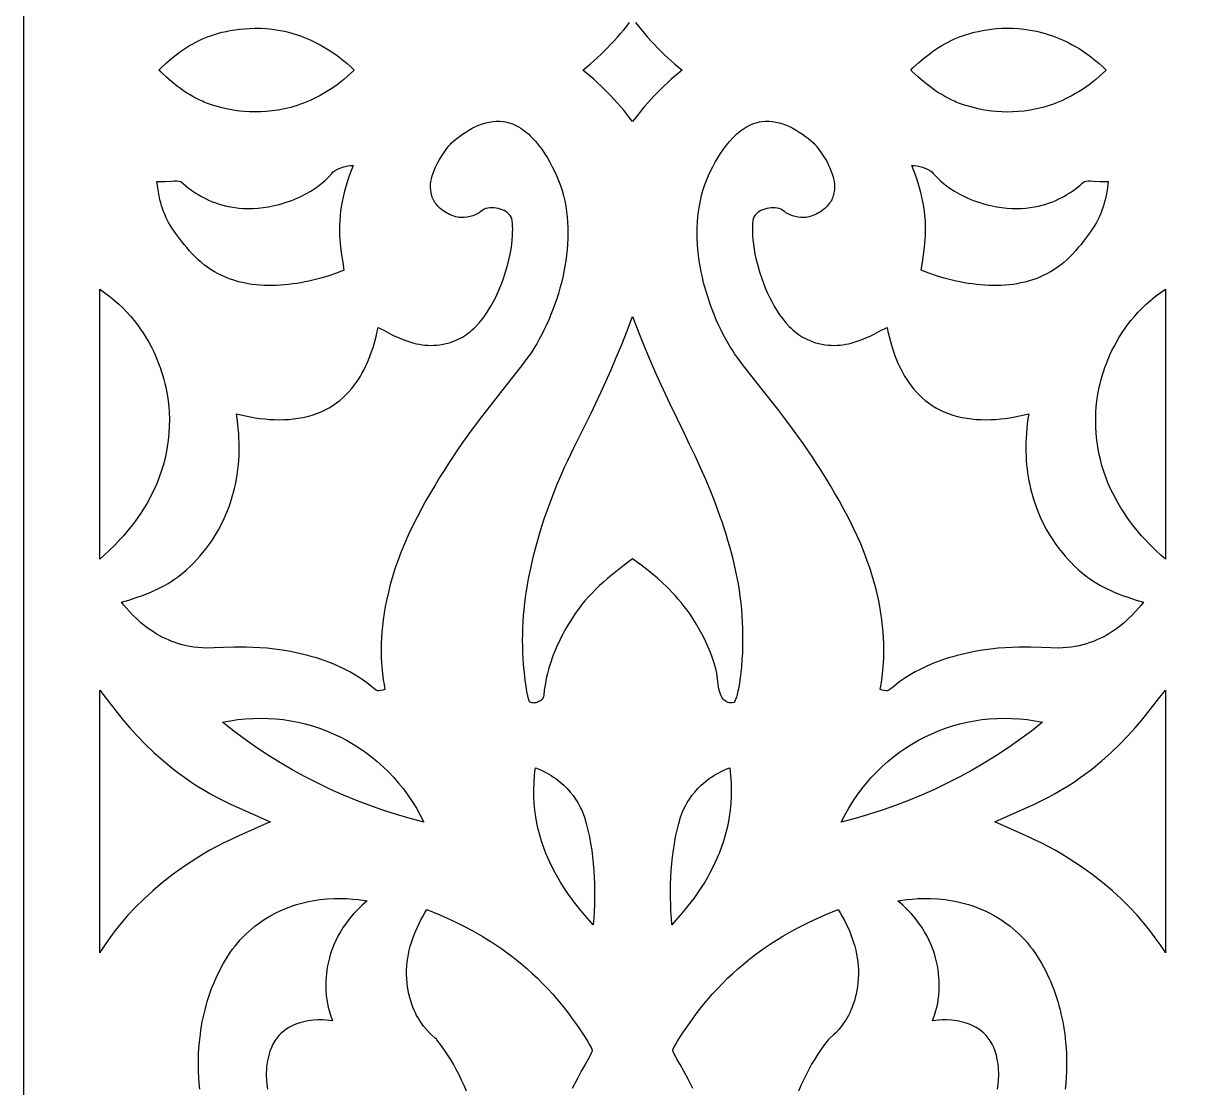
# Model space of a CAD drawing. Extents: x -375 to 375, y -1025 to 1025.
# Drawn here: x -270 to -192.5, y -399.7 to -329.8 of the extents above; entities that cross this region are included whole.
import ezdxf

# ---------------------------------------------------------------- set-up
doc = ezdxf.new("R2010")
doc.units = 0
doc.layers.add('LAYER_1', color=18, linetype='CONTINUOUS')
doc.layers.add('LAYER_2', color=174, linetype='CONTINUOUS')

msp = doc.modelspace()

# ---------------------------------------------------------------- linework, layer by layer
at = {"layer": 'LAYER_1'}
for points in [[(-255.16, -335.625), (-255.499, -335.604), (-255.824, -335.571), (-256.133, -335.53), (-256.425, -335.481), (-256.699, -335.426), (-256.955, -335.367), (-257.191, -335.306), (-257.6, -335.183), (-257.919, -335.071), (-258.14, -334.983), (-258.255, -334.933), (-258.47, -334.834), (-258.681, -334.728), (-258.889, -334.615), (-259.094, -334.495), (-259.296, -334.37), (-259.494, -334.239), (-259.69, -334.102), (-259.882, -333.96), (-260.258, -333.664), (-260.621, -333.351), (-260.973, -333.027), (-261.117, -332.884), (-260.973, -332.74), (-260.621, -332.416), (-260.258, -332.104), (-259.882, -331.807), (-259.69, -331.665), (-259.494, -331.529), (-259.296, -331.397), (-259.094, -331.272), (-258.889, -331.152), (-258.681, -331.039), (-258.47, -330.933), (-258.255, -330.834), (-258.14, -330.784), (-257.919, -330.696), (-257.6, -330.584), (-257.191, -330.461), (-256.955, -330.4), (-256.699, -330.341), (-256.425, -330.287), (-256.133, -330.238), (-255.824, -330.196), (-255.499, -330.164), (-255.16, -330.142), (-254.807, -330.133), (-254.441, -330.138), (-254.064, -330.159), (-253.675, -330.198), (-253.277, -330.256), (-252.869, -330.335), (-252.454, -330.437), (-252.244, -330.497), (-252.032, -330.563), (-251.819, -330.636), (-251.604, -330.715), (-251.388, -330.802), (-251.171, -330.895), (-250.953, -330.996), (-250.734, -331.105), (-250.514, -331.221), (-250.293, -331.345), (-250.073, -331.478), (-249.851, -331.619), (-249.63, -331.768), (-249.408, -331.927), (-249.186, -332.094), (-248.964, -332.271), (-248.743, -332.457), (-248.522, -332.653), (-248.301, -332.859), (-248.277, -332.884), (-248.301, -332.908), (-248.522, -333.114), (-248.743, -333.31), (-248.964, -333.496), (-249.186, -333.673), (-249.408, -333.841), (-249.63, -333.999), (-249.851, -334.149), (-250.073, -334.289), (-250.293, -334.422), (-250.514, -334.546), (-250.734, -334.663), (-250.953, -334.771), (-251.171, -334.872), (-251.388, -334.966), (-251.604, -335.052), (-251.819, -335.131), (-252.032, -335.204), (-252.244, -335.27), (-252.454, -335.33), (-252.869, -335.432), (-253.277, -335.511), (-253.675, -335.569), (-254.064, -335.608), (-254.441, -335.629), (-254.807, -335.634)], [(-205.751, -335.628), (-206.09, -335.606), (-206.415, -335.573), (-206.723, -335.532), (-207.015, -335.482), (-207.29, -335.427), (-207.546, -335.368), (-207.782, -335.306), (-208.192, -335.183), (-208.511, -335.071), (-208.732, -334.983), (-208.847, -334.933), (-209.063, -334.834), (-209.274, -334.727), (-209.483, -334.614), (-209.689, -334.495), (-209.891, -334.369), (-210.091, -334.238), (-210.287, -334.101), (-210.481, -333.96), (-210.858, -333.663), (-211.223, -333.351), (-211.577, -333.027), (-211.722, -332.884), (-211.577, -332.741), (-211.223, -332.416), (-210.858, -332.104), (-210.481, -331.807), (-210.287, -331.666), (-210.091, -331.529), (-209.891, -331.398), (-209.689, -331.272), (-209.483, -331.153), (-209.274, -331.04), (-209.063, -330.933), (-208.847, -330.834), (-208.732, -330.784), (-208.511, -330.697), (-208.192, -330.584), (-207.782, -330.461), (-207.546, -330.399), (-207.29, -330.34), (-207.015, -330.285), (-206.723, -330.236), (-206.415, -330.194), (-206.09, -330.161), (-205.751, -330.139), (-205.398, -330.13), (-205.032, -330.135), (-204.655, -330.156), (-204.267, -330.194), (-203.869, -330.252), (-203.462, -330.331), (-203.047, -330.433), (-202.837, -330.493), (-202.626, -330.559), (-202.413, -330.632), (-202.199, -330.711), (-201.983, -330.798), (-201.766, -330.891), (-201.549, -330.993), (-201.33, -331.101), (-201.111, -331.218), (-200.891, -331.342), (-200.671, -331.475), (-200.45, -331.616), (-200.229, -331.766), (-200.008, -331.924), (-199.787, -332.092), (-199.567, -332.269), (-199.346, -332.456), (-199.126, -332.652), (-198.906, -332.858), (-198.882, -332.884), (-198.906, -332.909), (-199.126, -333.115), (-199.346, -333.311), (-199.567, -333.498), (-199.787, -333.675), (-200.008, -333.843), (-200.229, -334.001), (-200.45, -334.151), (-200.671, -334.292), (-200.891, -334.425), (-201.111, -334.55), (-201.33, -334.666), (-201.549, -334.775), (-201.766, -334.876), (-201.983, -334.969), (-202.199, -335.056), (-202.413, -335.135), (-202.626, -335.208), (-202.837, -335.274), (-203.047, -335.334), (-203.462, -335.436), (-203.869, -335.515), (-204.267, -335.573), (-204.655, -335.611), (-205.032, -335.632), (-205.398, -335.637)], [(-246.726, -373.639), (-246.792, -373.63), (-246.836, -373.609), (-246.907, -373.557), (-247.133, -373.373), (-247.48, -373.103), (-247.701, -372.944), (-247.955, -372.773), (-248.244, -372.592), (-248.569, -372.405), (-248.93, -372.215), (-249.329, -372.025), (-249.767, -371.838), (-250.245, -371.657), (-250.5, -371.569), (-250.764, -371.485), (-251.04, -371.403), (-251.326, -371.325), (-251.903, -371.184), (-252.46, -371.068), (-252.997, -370.976), (-253.514, -370.904), (-254.011, -370.851), (-254.486, -370.813), (-254.94, -370.79), (-255.372, -370.779), (-255.781, -370.776), (-256.168, -370.781), (-256.872, -370.804), (-257.481, -370.829), (-257.991, -370.837), (-258.273, -370.828), (-258.548, -370.807), (-258.816, -370.776), (-259.076, -370.735), (-259.33, -370.684), (-259.576, -370.625), (-259.815, -370.557), (-260.047, -370.481), (-260.272, -370.398), (-260.49, -370.308), (-260.701, -370.213), (-260.905, -370.112), (-261.102, -370.006), (-261.292, -369.896), (-261.475, -369.781), (-261.651, -369.664), (-261.821, -369.544), (-261.984, -369.423), (-262.289, -369.175), (-262.567, -368.927), (-262.818, -368.681), (-263.043, -368.444), (-263.242, -368.219), (-263.415, -368.012), (-263.562, -367.826), (-263.078, -367.682), (-262.595, -367.525), (-262.117, -367.353), (-261.645, -367.163), (-261.413, -367.06), (-261.183, -366.952), (-260.957, -366.839), (-260.734, -366.72), (-260.514, -366.594), (-260.299, -366.462), (-260.087, -366.324), (-259.881, -366.178), (-259.775, -366.099), (-259.58, -365.946), (-259.311, -365.717), (-258.985, -365.411), (-258.804, -365.229), (-258.615, -365.028), (-258.419, -364.807), (-258.217, -364.567), (-258.013, -364.307), (-257.807, -364.026), (-257.601, -363.726), (-257.398, -363.406), (-257.199, -363.065), (-257.007, -362.704), (-256.822, -362.323), (-256.648, -361.921), (-256.485, -361.498), (-256.337, -361.055), (-256.268, -360.825), (-256.204, -360.59), (-256.144, -360.35), (-256.088, -360.105), (-256.038, -359.854), (-255.992, -359.598), (-255.952, -359.337), (-255.917, -359.07), (-255.889, -358.798), (-255.866, -358.521), (-255.85, -358.238), (-255.84, -357.95), (-255.837, -357.656), (-255.84, -357.357), (-255.851, -357.053), (-255.87, -356.743), (-255.896, -356.428), (-255.93, -356.107), (-255.973, -355.781), (-256.023, -355.449), (-255.72, -355.525), (-255.414, -355.594), (-255.104, -355.656), (-254.792, -355.71), (-254.478, -355.755), (-254.162, -355.791), (-253.846, -355.818), (-253.529, -355.835), (-253.212, -355.841), (-252.897, -355.836), (-252.582, -355.819), (-252.269, -355.789), (-251.959, -355.747), (-251.652, -355.692), (-251.348, -355.622), (-251.048, -355.538), (-250.747, -355.436), (-250.46, -355.321), (-250.187, -355.193), (-249.928, -355.053), (-249.682, -354.903), (-249.449, -354.742), (-249.229, -354.573), (-249.021, -354.395), (-248.825, -354.209), (-248.64, -354.017), (-248.467, -353.819), (-248.304, -353.616), (-248.151, -353.409), (-248.009, -353.198), (-247.876, -352.985), (-247.752, -352.77), (-247.637, -352.555), (-247.531, -352.339), (-247.432, -352.124), (-247.341, -351.911), (-247.258, -351.701), (-247.182, -351.494), (-247.048, -351.093), (-246.938, -350.715), (-246.848, -350.367), (-246.776, -350.057), (-246.717, -349.79), (-246.54, -349.871), (-246.34, -349.972), (-245.872, -350.214), (-245.606, -350.345), (-245.321, -350.475), (-245.017, -350.599), (-244.695, -350.713), (-244.357, -350.811), (-244.181, -350.853), (-244.002, -350.889), (-243.819, -350.918), (-243.633, -350.94), (-243.442, -350.954), (-243.249, -350.96), (-243.052, -350.957), (-242.852, -350.944), (-242.65, -350.921), (-242.444, -350.887), (-242.235, -350.841), (-242.024, -350.783), (-241.81, -350.712), (-241.594, -350.628), (-241.45, -350.563), (-241.308, -350.492), (-241.17, -350.414), (-241.036, -350.331), (-240.904, -350.242), (-240.776, -350.147), (-240.651, -350.048), (-240.529, -349.943), (-240.41, -349.833), (-240.295, -349.72), (-240.073, -349.479), (-239.863, -349.224), (-239.665, -348.955), (-239.478, -348.675), (-239.304, -348.385), (-239.14, -348.088), (-238.987, -347.786), (-238.845, -347.48), (-238.714, -347.172), (-238.593, -346.865), (-238.482, -346.56), (-238.34, -346.128), (-238.221, -345.72), (-238.122, -345.334), (-238.044, -344.972), (-237.982, -344.633), (-237.936, -344.319), (-237.904, -344.031), (-237.884, -343.767), (-237.874, -343.53), (-237.872, -343.32), (-237.876, -343.137), (-237.885, -342.982), (-237.91, -342.757), (-237.931, -342.649), (-237.95, -342.592), (-237.975, -342.536), (-238.037, -342.433), (-238.115, -342.338), (-238.208, -342.252), (-238.313, -342.176), (-238.429, -342.109), (-238.553, -342.053), (-238.684, -342.006), (-238.82, -341.969), (-238.959, -341.943), (-239.098, -341.927), (-239.237, -341.922), (-239.373, -341.928), (-239.504, -341.945), (-239.629, -341.973), (-239.745, -342.013), (-239.818, -342.066), (-239.973, -342.178), (-240.079, -342.246), (-240.203, -342.317), (-240.344, -342.387), (-240.501, -342.45), (-240.673, -342.504), (-240.86, -342.544), (-241.059, -342.566), (-241.164, -342.569), (-241.272, -342.566), (-241.382, -342.556), (-241.495, -342.539), (-241.611, -342.515), (-241.729, -342.482), (-241.85, -342.441), (-241.973, -342.391), (-242.098, -342.331), (-242.225, -342.261), (-242.337, -342.192), (-242.441, -342.121), (-242.539, -342.047), (-242.629, -341.972), (-242.713, -341.895), (-242.79, -341.816), (-242.861, -341.735), (-242.925, -341.653), (-242.983, -341.569), (-243.035, -341.484), (-243.082, -341.397), (-243.122, -341.31), (-243.158, -341.221), (-243.188, -341.132), (-243.233, -340.95), (-243.26, -340.766), (-243.269, -340.579), (-243.262, -340.392), (-243.24, -340.205), (-243.205, -340.019), (-243.159, -339.833), (-243.102, -339.651), (-243.036, -339.471), (-242.962, -339.295), (-242.883, -339.124), (-242.798, -338.959), (-242.71, -338.8), (-242.53, -338.505), (-242.354, -338.245), (-242.193, -338.027), (-242.058, -337.858), (-241.96, -337.744), (-241.911, -337.692), (-241.734, -337.536), (-241.55, -337.383), (-241.358, -337.234), (-241.16, -337.091), (-240.956, -336.954), (-240.746, -336.825), (-240.531, -336.706), (-240.313, -336.597), (-240.09, -336.501), (-239.865, -336.417), (-239.638, -336.347), (-239.408, -336.293), (-239.178, -336.256), (-238.947, -336.237), (-238.716, -336.237), (-238.486, -336.258), (-238.335, -336.283), (-238.185, -336.318), (-238.039, -336.361), (-237.895, -336.412), (-237.754, -336.471), (-237.616, -336.538), (-237.48, -336.612), (-237.347, -336.693), (-237.217, -336.781), (-237.089, -336.875), (-236.964, -336.974), (-236.842, -337.079), (-236.723, -337.19), (-236.606, -337.305), (-236.381, -337.548), (-236.168, -337.807), (-235.965, -338.078), (-235.774, -338.359), (-235.594, -338.647), (-235.426, -338.939), (-235.269, -339.233), (-235.123, -339.526), (-234.989, -339.815), (-234.855, -340.135), (-234.735, -340.46), (-234.629, -340.791), (-234.536, -341.127), (-234.457, -341.468), (-234.391, -341.813), (-234.338, -342.162), (-234.297, -342.515), (-234.268, -342.87), (-234.251, -343.228), (-234.246, -343.588), (-234.252, -343.949), (-234.269, -344.312), (-234.297, -344.676), (-234.335, -345.04), (-234.383, -345.404), (-234.441, -345.767), (-234.509, -346.129), (-234.586, -346.49), (-234.672, -346.849), (-234.766, -347.206), (-234.869, -347.56), (-234.98, -347.911), (-235.099, -348.259), (-235.225, -348.602), (-235.359, -348.941), (-235.499, -349.276), (-235.646, -349.604), (-235.799, -349.928), (-235.959, -350.245), (-236.124, -350.555), (-236.294, -350.858), (-236.42, -351.067), (-236.557, -351.283), (-236.707, -351.505), (-236.869, -351.735), (-237.224, -352.216), (-237.62, -352.729), (-238.519, -353.86), (-239.534, -355.146), (-240.075, -355.854), (-240.635, -356.608), (-241.208, -357.41), (-241.499, -357.83), (-241.792, -358.263), (-242.087, -358.71), (-242.382, -359.17), (-242.679, -359.644), (-242.975, -360.132), (-243.271, -360.635), (-243.567, -361.152), (-243.861, -361.685), (-244.153, -362.233), (-244.457, -362.831), (-244.734, -363.417), (-244.986, -363.991), (-245.215, -364.553), (-245.421, -365.101), (-245.605, -365.636), (-245.769, -366.158), (-245.913, -366.665), (-246.038, -367.158), (-246.147, -367.635), (-246.238, -368.098), (-246.315, -368.544), (-246.377, -368.975), (-246.426, -369.389), (-246.463, -369.786), (-246.489, -370.166), (-246.504, -370.527), (-246.511, -370.871), (-246.51, -371.196), (-246.503, -371.503), (-246.489, -371.79), (-246.471, -372.057), (-246.425, -372.53), (-246.373, -372.92), (-246.323, -373.223), (-246.265, -373.555), (-246.393, -373.599), (-246.525, -373.629), (-246.659, -373.641)], [(-213.475, -373.629), (-213.607, -373.599), (-213.734, -373.555), (-213.676, -373.223), (-213.627, -372.92), (-213.575, -372.53), (-213.529, -372.057), (-213.51, -371.79), (-213.497, -371.503), (-213.489, -371.196), (-213.488, -370.871), (-213.495, -370.527), (-213.511, -370.166), (-213.537, -369.786), (-213.574, -369.389), (-213.623, -368.975), (-213.685, -368.544), (-213.761, -368.098), (-213.853, -367.635), (-213.961, -367.158), (-214.087, -366.665), (-214.231, -366.158), (-214.394, -365.636), (-214.579, -365.101), (-214.784, -364.553), (-215.013, -363.991), (-215.266, -363.417), (-215.543, -362.831), (-215.846, -362.233), (-216.139, -361.685), (-216.433, -361.152), (-216.728, -360.635), (-217.025, -360.132), (-217.321, -359.644), (-217.617, -359.17), (-217.913, -358.71), (-218.207, -358.263), (-218.5, -357.83), (-218.791, -357.41), (-219.365, -356.608), (-219.924, -355.854), (-220.466, -355.146), (-221.481, -353.86), (-222.379, -352.729), (-222.775, -352.216), (-223.131, -351.735), (-223.292, -351.505), (-223.442, -351.283), (-223.58, -351.067), (-223.705, -350.858), (-223.876, -350.555), (-224.041, -350.245), (-224.2, -349.928), (-224.354, -349.604), (-224.501, -349.276), (-224.641, -348.941), (-224.774, -348.602), (-224.901, -348.259), (-225.019, -347.911), (-225.13, -347.56), (-225.233, -347.206), (-225.328, -346.849), (-225.414, -346.49), (-225.49, -346.129), (-225.558, -345.767), (-225.616, -345.404), (-225.665, -345.04), (-225.703, -344.676), (-225.73, -344.312), (-225.748, -343.949), (-225.754, -343.588), (-225.748, -343.228), (-225.731, -342.87), (-225.703, -342.515), (-225.662, -342.162), (-225.609, -341.813), (-225.542, -341.468), (-225.463, -341.127), (-225.371, -340.791), (-225.265, -340.46), (-225.144, -340.135), (-225.01, -339.815), (-224.876, -339.526), (-224.731, -339.233), (-224.574, -338.939), (-224.405, -338.647), (-224.226, -338.359), (-224.034, -338.078), (-223.832, -337.807), (-223.618, -337.548), (-223.393, -337.305), (-223.277, -337.19), (-223.157, -337.079), (-223.035, -336.974), (-222.911, -336.875), (-222.783, -336.781), (-222.653, -336.693), (-222.52, -336.612), (-222.384, -336.538), (-222.245, -336.471), (-222.104, -336.412), (-221.961, -336.361), (-221.814, -336.318), (-221.665, -336.283), (-221.513, -336.258), (-221.283, -336.237), (-221.052, -336.237), (-220.821, -336.256), (-220.591, -336.293), (-220.362, -336.347), (-220.134, -336.417), (-219.909, -336.501), (-219.687, -336.597), (-219.468, -336.706), (-219.254, -336.825), (-219.044, -336.954), (-218.839, -337.091), (-218.641, -337.234), (-218.45, -337.383), (-218.265, -337.536), (-218.089, -337.692), (-218.04, -337.744), (-217.942, -337.858), (-217.807, -338.027), (-217.645, -338.245), (-217.469, -338.505), (-217.289, -338.8), (-217.201, -338.959), (-217.117, -339.124), (-217.037, -339.295), (-216.964, -339.471), (-216.898, -339.651), (-216.841, -339.833), (-216.794, -340.019), (-216.759, -340.205), (-216.738, -340.392), (-216.731, -340.579), (-216.74, -340.766), (-216.766, -340.95), (-216.812, -341.132), (-216.842, -341.221), (-216.877, -341.31), (-216.918, -341.397), (-216.964, -341.484), (-217.017, -341.569), (-217.075, -341.653), (-217.139, -341.735), (-217.209, -341.816), (-217.286, -341.895), (-217.37, -341.972), (-217.461, -342.047), (-217.558, -342.121), (-217.663, -342.192), (-217.775, -342.261), (-217.902, -342.331), (-218.027, -342.391), (-218.15, -342.441), (-218.271, -342.482), (-218.389, -342.515), (-218.505, -342.539), (-218.618, -342.556), (-218.728, -342.566), (-218.835, -342.569), (-218.94, -342.566), (-219.14, -342.544), (-219.326, -342.504), (-219.498, -342.45), (-219.655, -342.387), (-219.796, -342.317), (-219.921, -342.246), (-220.027, -342.178), (-220.182, -342.066), (-220.255, -342.013), (-220.371, -341.973), (-220.495, -341.945), (-220.626, -341.928), (-220.762, -341.922), (-220.901, -341.927), (-221.041, -341.943), (-221.179, -341.969), (-221.315, -342.006), (-221.446, -342.053), (-221.571, -342.109), (-221.686, -342.176), (-221.791, -342.252), (-221.884, -342.338), (-221.963, -342.433), (-222.025, -342.536), (-222.049, -342.592), (-222.069, -342.649), (-222.09, -342.757), (-222.114, -342.982), (-222.123, -343.137), (-222.128, -343.32), (-222.126, -343.53), (-222.116, -343.767), (-222.095, -344.031), (-222.063, -344.319), (-222.017, -344.633), (-221.956, -344.972), (-221.877, -345.334), (-221.779, -345.72), (-221.66, -346.128), (-221.517, -346.56), (-221.406, -346.865), (-221.285, -347.172), (-221.154, -347.48), (-221.012, -347.786), (-220.86, -348.088), (-220.696, -348.385), (-220.521, -348.675), (-220.335, -348.955), (-220.137, -349.224), (-219.927, -349.479), (-219.705, -349.72), (-219.589, -349.833), (-219.471, -349.943), (-219.349, -350.048), (-219.224, -350.147), (-219.095, -350.242), (-218.964, -350.331), (-218.829, -350.414), (-218.691, -350.492), (-218.55, -350.563), (-218.405, -350.628), (-218.189, -350.712), (-217.975, -350.783), (-217.764, -350.841), (-217.556, -350.887), (-217.35, -350.921), (-217.147, -350.944), (-216.947, -350.957), (-216.751, -350.96), (-216.557, -350.954), (-216.367, -350.94), (-216.18, -350.918), (-215.997, -350.889), (-215.818, -350.853), (-215.643, -350.811), (-215.304, -350.713), (-214.982, -350.599), (-214.678, -350.475), (-214.393, -350.345), (-214.128, -350.214), (-213.66, -349.972), (-213.459, -349.871), (-213.282, -349.79), (-213.224, -350.057), (-213.151, -350.367), (-213.061, -350.715), (-212.951, -351.093), (-212.818, -351.494), (-212.741, -351.701), (-212.658, -351.911), (-212.567, -352.124), (-212.469, -352.339), (-212.362, -352.555), (-212.248, -352.77), (-212.124, -352.985), (-211.991, -353.198), (-211.848, -353.409), (-211.696, -353.616), (-211.533, -353.819), (-211.359, -354.017), (-211.175, -354.209), (-210.979, -354.395), (-210.771, -354.573), (-210.55, -354.742), (-210.318, -354.903), (-210.072, -355.053), (-209.813, -355.193), (-209.54, -355.321), (-209.253, -355.436), (-208.952, -355.538), (-208.652, -355.622), (-208.348, -355.692), (-208.04, -355.747), (-207.73, -355.789), (-207.417, -355.819), (-207.103, -355.836), (-206.787, -355.841), (-206.471, -355.835), (-206.154, -355.818), (-205.837, -355.791), (-205.522, -355.755), (-205.208, -355.71), (-204.896, -355.656), (-204.586, -355.594), (-204.279, -355.525), (-203.976, -355.449), (-204.027, -355.781), (-204.069, -356.107), (-204.103, -356.428), (-204.13, -356.743), (-204.148, -357.053), (-204.159, -357.357), (-204.163, -357.656), (-204.16, -357.95), (-204.15, -358.238), (-204.134, -358.521), (-204.111, -358.798), (-204.082, -359.07), (-204.048, -359.337), (-204.007, -359.598), (-203.962, -359.854), (-203.911, -360.105), (-203.856, -360.35), (-203.796, -360.59), (-203.731, -360.825), (-203.663, -361.055), (-203.514, -361.498), (-203.352, -361.921), (-203.177, -362.323), (-202.993, -362.704), (-202.8, -363.065), (-202.602, -363.406), (-202.398, -363.726), (-202.193, -364.026), (-201.987, -364.307), (-201.782, -364.567), (-201.581, -364.807), (-201.384, -365.028), (-201.195, -365.229), (-201.015, -365.411), (-200.688, -365.717), (-200.42, -365.946), (-200.225, -366.099), (-200.119, -366.178), (-199.912, -366.324), (-199.701, -366.462), (-199.485, -366.594), (-199.266, -366.72), (-199.043, -366.839), (-198.816, -366.952), (-198.586, -367.06), (-198.354, -367.163), (-197.882, -367.353), (-197.404, -367.525), (-196.922, -367.682), (-196.437, -367.826), (-196.584, -368.012), (-196.757, -368.219), (-196.956, -368.444), (-197.181, -368.681), (-197.433, -368.927), (-197.711, -369.175), (-198.016, -369.423), (-198.179, -369.544), (-198.348, -369.664), (-198.524, -369.781), (-198.708, -369.896), (-198.898, -370.006), (-199.095, -370.112), (-199.299, -370.213), (-199.51, -370.308), (-199.728, -370.398), (-199.953, -370.481), (-200.185, -370.557), (-200.424, -370.625), (-200.67, -370.684), (-200.923, -370.735), (-201.184, -370.776), (-201.452, -370.807), (-201.726, -370.828), (-202.009, -370.837), (-202.519, -370.829), (-203.127, -370.804), (-203.831, -370.781), (-204.218, -370.776), (-204.628, -370.779), (-205.06, -370.79), (-205.514, -370.813), (-205.989, -370.851), (-206.485, -370.904), (-207.002, -370.976), (-207.54, -371.068), (-208.097, -371.184), (-208.674, -371.325), (-208.96, -371.403), (-209.235, -371.485), (-209.5, -371.569), (-209.754, -371.657), (-210.232, -371.838), (-210.67, -372.025), (-211.069, -372.215), (-211.431, -372.405), (-211.755, -372.592), (-212.044, -372.773), (-212.299, -372.944), (-212.52, -373.103), (-212.866, -373.373), (-213.093, -373.557), (-213.164, -373.609), (-213.208, -373.63), (-213.274, -373.639), (-213.341, -373.641)], [(-253.937, -347.03), (-254.204, -347.022), (-254.469, -347.007), (-254.732, -346.983), (-254.994, -346.952), (-255.253, -346.912), (-255.509, -346.864), (-255.763, -346.807), (-256.014, -346.74), (-256.262, -346.665), (-256.506, -346.581), (-256.746, -346.486), (-256.983, -346.382), (-257.214, -346.268), (-257.449, -346.138), (-257.677, -345.997), (-257.898, -345.845), (-258.113, -345.683), (-258.323, -345.512), (-258.526, -345.333), (-258.724, -345.146), (-258.916, -344.951), (-259.102, -344.751), (-259.283, -344.544), (-259.46, -344.333), (-259.631, -344.118), (-259.959, -343.679), (-260.269, -343.233), (-260.375, -343.066), (-260.475, -342.894), (-260.568, -342.719), (-260.654, -342.539), (-260.733, -342.355), (-260.807, -342.169), (-260.874, -341.979), (-260.935, -341.787), (-260.991, -341.593), (-261.041, -341.397), (-261.126, -341.001), (-261.191, -340.604), (-261.238, -340.206), (-260.966, -340.202), (-260.714, -340.192), (-260.276, -340.168), (-260.091, -340.161), (-259.929, -340.163), (-259.792, -340.177), (-259.732, -340.189), (-259.679, -340.206), (-259.62, -340.246), (-259.519, -340.332), (-259.375, -340.455), (-259.188, -340.607), (-258.957, -340.781), (-258.683, -340.967), (-258.53, -341.063), (-258.366, -341.159), (-258.192, -341.255), (-258.006, -341.348), (-257.809, -341.439), (-257.602, -341.526), (-257.383, -341.609), (-257.154, -341.685), (-256.914, -341.755), (-256.663, -341.816), (-256.4, -341.869), (-256.127, -341.913), (-255.843, -341.945), (-255.548, -341.965), (-255.242, -341.973), (-254.925, -341.966), (-254.597, -341.945), (-254.257, -341.907), (-253.907, -341.853), (-253.546, -341.781), (-253.293, -341.721), (-253.05, -341.656), (-252.817, -341.587), (-252.594, -341.514), (-252.381, -341.437), (-252.177, -341.357), (-251.982, -341.275), (-251.796, -341.19), (-251.452, -341.015), (-251.142, -340.836), (-250.865, -340.656), (-250.62, -340.479), (-250.407, -340.308), (-250.223, -340.147), (-250.067, -339.999), (-249.938, -339.866), (-249.757, -339.664), (-249.669, -339.568), (-249.525, -339.469), (-249.372, -339.384), (-249.21, -339.313), (-249.042, -339.256), (-248.87, -339.211), (-248.695, -339.179), (-248.519, -339.158), (-248.345, -339.149), (-248.46, -339.436), (-248.569, -339.726), (-248.672, -340.021), (-248.768, -340.319), (-248.856, -340.619), (-248.937, -340.923), (-249.01, -341.228), (-249.074, -341.535), (-249.129, -341.844), (-249.174, -342.153), (-249.21, -342.464), (-249.236, -342.775), (-249.251, -343.085), (-249.255, -343.396), (-249.248, -343.706), (-249.229, -344.015), (-249.177, -344.519), (-249.11, -345.021), (-249.038, -345.523), (-248.969, -346.025), (-249.456, -346.211), (-249.957, -346.383), (-250.469, -346.539), (-250.991, -346.676), (-251.255, -346.738), (-251.521, -346.794), (-251.788, -346.845), (-252.056, -346.89), (-252.324, -346.929), (-252.594, -346.963), (-252.863, -346.99), (-253.132, -347.01), (-253.401, -347.024), (-253.67, -347.03)], [(-206.598, -347.024), (-206.867, -347.01), (-207.137, -346.99), (-207.406, -346.963), (-207.675, -346.929), (-207.944, -346.89), (-208.212, -346.845), (-208.479, -346.794), (-208.744, -346.738), (-209.008, -346.676), (-209.53, -346.539), (-210.043, -346.383), (-210.544, -346.211), (-211.031, -346.025), (-210.961, -345.523), (-210.889, -345.021), (-210.823, -344.519), (-210.771, -344.015), (-210.752, -343.706), (-210.745, -343.396), (-210.749, -343.085), (-210.764, -342.775), (-210.79, -342.464), (-210.825, -342.153), (-210.871, -341.844), (-210.926, -341.535), (-210.99, -341.228), (-211.062, -340.923), (-211.143, -340.619), (-211.232, -340.319), (-211.327, -340.021), (-211.43, -339.726), (-211.539, -339.436), (-211.655, -339.149), (-211.48, -339.158), (-211.305, -339.179), (-211.13, -339.211), (-210.957, -339.256), (-210.789, -339.313), (-210.628, -339.384), (-210.474, -339.469), (-210.33, -339.568), (-210.243, -339.664), (-210.061, -339.866), (-209.933, -339.999), (-209.777, -340.147), (-209.593, -340.308), (-209.379, -340.479), (-209.135, -340.656), (-208.858, -340.836), (-208.548, -341.015), (-208.203, -341.19), (-208.018, -341.275), (-207.823, -341.357), (-207.619, -341.437), (-207.405, -341.514), (-207.182, -341.587), (-206.949, -341.656), (-206.707, -341.721), (-206.454, -341.781), (-206.093, -341.853), (-205.742, -341.907), (-205.403, -341.945), (-205.075, -341.966), (-204.758, -341.973), (-204.451, -341.965), (-204.156, -341.945), (-203.872, -341.913), (-203.599, -341.869), (-203.337, -341.816), (-203.086, -341.755), (-202.845, -341.685), (-202.616, -341.609), (-202.398, -341.526), (-202.19, -341.439), (-201.994, -341.348), (-201.808, -341.255), (-201.633, -341.159), (-201.469, -341.063), (-201.316, -340.967), (-201.042, -340.781), (-200.812, -340.607), (-200.625, -340.455), (-200.48, -340.332), (-200.379, -340.246), (-200.321, -340.206), (-200.268, -340.189), (-200.208, -340.177), (-200.07, -340.163), (-199.909, -340.161), (-199.723, -340.168), (-199.285, -340.192), (-199.034, -340.202), (-198.761, -340.206), (-198.809, -340.604), (-198.874, -341.001), (-198.959, -341.397), (-199.009, -341.593), (-199.064, -341.787), (-199.126, -341.979), (-199.193, -342.169), (-199.266, -342.355), (-199.346, -342.539), (-199.432, -342.719), (-199.524, -342.894), (-199.624, -343.066), (-199.731, -343.233), (-200.041, -343.679), (-200.369, -344.118), (-200.54, -344.333), (-200.716, -344.544), (-200.897, -344.751), (-201.084, -344.951), (-201.276, -345.146), (-201.474, -345.333), (-201.677, -345.512), (-201.886, -345.683), (-202.102, -345.845), (-202.323, -345.997), (-202.551, -346.138), (-202.785, -346.268), (-203.017, -346.382), (-203.253, -346.486), (-203.493, -346.581), (-203.737, -346.665), (-203.985, -346.74), (-204.236, -346.807), (-204.49, -346.864), (-204.747, -346.912), (-205.006, -346.952), (-205.267, -346.983), (-205.531, -347.007), (-205.796, -347.022), (-206.062, -347.03), (-206.33, -347.03)], [(-265, -347.279), (-264.661, -347.512), (-264.339, -347.754), (-264.033, -348.003), (-263.743, -348.258), (-263.468, -348.519), (-263.209, -348.786), (-262.965, -349.057), (-262.734, -349.331), (-262.518, -349.609), (-262.315, -349.89), (-262.126, -350.172), (-261.948, -350.456), (-261.784, -350.74), (-261.631, -351.024), (-261.489, -351.307), (-261.359, -351.589), (-261.239, -351.868), (-261.129, -352.145), (-261.029, -352.418), (-260.939, -352.687), (-260.858, -352.95), (-260.785, -353.209), (-260.72, -353.461), (-260.663, -353.706), (-260.613, -353.944), (-260.57, -354.174), (-260.504, -354.605), (-260.46, -354.996), (-260.436, -355.341), (-260.423, -355.82), (-260.43, -356.287), (-260.456, -356.743), (-260.5, -357.188), (-260.561, -357.621), (-260.638, -358.043), (-260.731, -358.453), (-260.837, -358.851), (-260.957, -359.238), (-261.088, -359.614), (-261.231, -359.978), (-261.384, -360.331), (-261.546, -360.672), (-261.716, -361.002), (-261.893, -361.32), (-262.076, -361.627), (-262.263, -361.923), (-262.455, -362.207), (-262.65, -362.48), (-262.847, -362.742), (-263.045, -362.992), (-263.243, -363.231), (-263.44, -363.458), (-263.635, -363.674), (-264.015, -364.073), (-264.374, -364.426), (-264.705, -364.735), (-265, -364.998)], [(-195.294, -364.735), (-195.625, -364.426), (-195.985, -364.073), (-196.364, -363.674), (-196.559, -363.458), (-196.756, -363.231), (-196.954, -362.992), (-197.152, -362.742), (-197.349, -362.48), (-197.544, -362.207), (-197.736, -361.923), (-197.924, -361.627), (-198.107, -361.32), (-198.284, -361.002), (-198.454, -360.672), (-198.616, -360.331), (-198.768, -359.978), (-198.911, -359.614), (-199.043, -359.238), (-199.162, -358.851), (-199.269, -358.453), (-199.361, -358.043), (-199.439, -357.621), (-199.5, -357.188), (-199.544, -356.743), (-199.57, -356.287), (-199.577, -355.82), (-199.564, -355.341), (-199.539, -354.996), (-199.496, -354.605), (-199.429, -354.174), (-199.386, -353.944), (-199.337, -353.706), (-199.28, -353.461), (-199.215, -353.209), (-199.142, -352.95), (-199.061, -352.687), (-198.97, -352.418), (-198.87, -352.145), (-198.761, -351.868), (-198.641, -351.589), (-198.51, -351.307), (-198.369, -351.024), (-198.216, -350.74), (-198.051, -350.456), (-197.874, -350.172), (-197.684, -349.89), (-197.481, -349.609), (-197.265, -349.331), (-197.035, -349.057), (-196.79, -348.786), (-196.531, -348.519), (-196.257, -348.258), (-195.967, -348.003), (-195.661, -347.754), (-195.339, -347.512), (-195, -347.279), (-195, -364.998)], [(-236.549, -374.445), (-236.612, -374.435), (-236.67, -374.417), (-236.723, -374.39), (-236.77, -374.354), (-236.782, -374.334), (-236.798, -374.297), (-236.836, -374.169), (-236.883, -373.97), (-236.935, -373.7), (-236.99, -373.36), (-237.046, -372.95), (-237.102, -372.471), (-237.154, -371.922), (-237.183, -371.522), (-237.204, -371.121), (-237.215, -370.719), (-237.219, -370.317), (-237.214, -369.914), (-237.201, -369.511), (-237.181, -369.108), (-237.152, -368.705), (-237.116, -368.303), (-237.073, -367.9), (-237.022, -367.498), (-236.965, -367.096), (-236.9, -366.694), (-236.829, -366.294), (-236.752, -365.894), (-236.668, -365.495), (-236.579, -365.097), (-236.483, -364.701), (-236.382, -364.305), (-236.275, -363.911), (-236.163, -363.519), (-236.046, -363.128), (-235.796, -362.351), (-235.529, -361.582), (-235.244, -360.823), (-234.944, -360.072), (-234.63, -359.333), (-234.463, -358.962), (-234.272, -358.558), (-233.826, -357.648), (-233.305, -356.598), (-232.72, -355.403), (-232.408, -354.75), (-232.085, -354.058), (-231.753, -353.327), (-231.412, -352.557), (-231.065, -351.746), (-230.713, -350.895), (-230.357, -350.001), (-230, -349.066), (-229.627, -350.038), (-229.238, -351.004), (-228.834, -351.964), (-228.417, -352.918), (-227.988, -353.867), (-227.548, -354.81), (-227.098, -355.749), (-226.64, -356.683), (-226.271, -357.438), (-225.909, -358.202), (-225.556, -358.974), (-225.214, -359.753), (-224.886, -360.54), (-224.574, -361.333), (-224.279, -362.133), (-224.139, -362.535), (-224.004, -362.939), (-223.874, -363.344), (-223.751, -363.75), (-223.633, -364.158), (-223.522, -364.567), (-223.417, -364.977), (-223.32, -365.388), (-223.229, -365.801), (-223.145, -366.214), (-223.069, -366.629), (-223.002, -367.044), (-222.942, -367.46), (-222.89, -367.878), (-222.848, -368.296), (-222.814, -368.714), (-222.79, -369.134), (-222.774, -369.554), (-222.767, -370.118), (-222.771, -370.65), (-222.786, -371.149), (-222.81, -371.614), (-222.842, -372.045), (-222.88, -372.442), (-222.924, -372.803), (-222.972, -373.13), (-223.023, -373.42), (-223.075, -373.674), (-223.127, -373.891), (-223.178, -374.072), (-223.226, -374.214), (-223.271, -374.319), (-223.31, -374.384), (-223.328, -374.403), (-223.343, -374.411), (-223.445, -374.431), (-223.54, -374.437), (-223.629, -374.432), (-223.711, -374.416), (-223.787, -374.39), (-223.857, -374.354), (-223.922, -374.309), (-223.982, -374.255), (-224.036, -374.194), (-224.086, -374.126), (-224.131, -374.052), (-224.172, -373.972), (-224.243, -373.799), (-224.3, -373.612), (-224.344, -373.416), (-224.38, -373.218), (-224.407, -373.023), (-224.429, -372.836), (-224.465, -372.51), (-224.483, -372.381), (-224.504, -372.284), (-224.621, -371.89), (-224.748, -371.508), (-224.885, -371.139), (-225.029, -370.783), (-225.182, -370.439), (-225.341, -370.106), (-225.507, -369.786), (-225.679, -369.477), (-225.856, -369.179), (-226.038, -368.893), (-226.224, -368.617), (-226.414, -368.352), (-226.606, -368.098), (-226.801, -367.854), (-226.997, -367.62), (-227.195, -367.396), (-227.393, -367.181), (-227.59, -366.976), (-227.787, -366.78), (-227.983, -366.594), (-228.367, -366.246), (-228.739, -365.933), (-229.093, -365.652), (-229.424, -365.401), (-230, -364.983), (-230.557, -365.393), (-231.107, -365.821), (-231.377, -366.043), (-231.643, -366.269), (-231.904, -366.5), (-232.161, -366.737), (-232.411, -366.979), (-232.656, -367.227), (-232.893, -367.482), (-233.123, -367.742), (-233.344, -368.009), (-233.557, -368.283), (-233.76, -368.564), (-233.953, -368.852), (-234.126, -369.127), (-234.288, -369.397), (-234.439, -369.661), (-234.579, -369.919), (-234.709, -370.172), (-234.83, -370.419), (-234.942, -370.659), (-235.044, -370.893), (-235.225, -371.342), (-235.374, -371.763), (-235.496, -372.154), (-235.594, -372.514), (-235.67, -372.841), (-235.727, -373.134), (-235.77, -373.392), (-235.8, -373.612), (-235.837, -373.933), (-235.85, -374.031), (-235.863, -374.085), (-235.892, -374.138), (-235.93, -374.189), (-235.976, -374.236), (-236.028, -374.28), (-236.085, -374.32), (-236.147, -374.355), (-236.212, -374.385), (-236.279, -374.41), (-236.348, -374.429), (-236.416, -374.441), (-236.484, -374.447)], [(-265, -373.6), (-264.551, -374.18), (-263.856, -375.073), (-263.456, -375.563), (-263.018, -376.076), (-262.537, -376.607), (-262.012, -377.15), (-261.44, -377.7), (-260.818, -378.253), (-260.142, -378.802), (-259.783, -379.075), (-259.41, -379.345), (-259.023, -379.612), (-258.62, -379.874), (-258.202, -380.133), (-257.768, -380.386), (-257.318, -380.634), (-256.851, -380.875), (-256.368, -381.109), (-255.868, -381.336), (-253.806, -382.254), (-255.868, -383.173), (-256.362, -383.4), (-256.843, -383.634), (-257.308, -383.874), (-257.76, -384.119), (-258.197, -384.37), (-258.621, -384.626), (-259.426, -385.15), (-260.176, -385.685), (-260.873, -386.228), (-261.518, -386.773), (-262.111, -387.318), (-262.653, -387.856), (-263.146, -388.384), (-263.592, -388.897), (-263.99, -389.39), (-264.341, -389.859), (-264.648, -390.3), (-264.911, -390.708), (-265, -390.858)], [(-195.088, -390.708), (-195.351, -390.3), (-195.658, -389.859), (-196.01, -389.39), (-196.408, -388.897), (-196.853, -388.384), (-197.346, -387.856), (-197.889, -387.318), (-198.482, -386.773), (-199.126, -386.228), (-199.823, -385.685), (-200.574, -385.15), (-201.378, -384.626), (-201.802, -384.37), (-202.239, -384.119), (-202.691, -383.874), (-203.157, -383.634), (-203.637, -383.4), (-204.132, -383.173), (-206.194, -382.254), (-204.132, -381.336), (-203.632, -381.109), (-203.148, -380.875), (-202.682, -380.634), (-202.232, -380.386), (-201.798, -380.133), (-201.38, -379.874), (-200.977, -379.612), (-200.589, -379.345), (-200.216, -379.075), (-199.857, -378.802), (-199.182, -378.253), (-198.559, -377.7), (-197.987, -377.15), (-197.462, -376.607), (-196.982, -376.076), (-196.543, -375.563), (-196.143, -375.073), (-195.448, -374.18), (-195, -373.601), (-195, -390.857)], [(-244.615, -382.033), (-245.508, -381.774), (-246.392, -381.49), (-247.267, -381.183), (-248.134, -380.852), (-248.991, -380.498), (-249.837, -380.12), (-250.674, -379.719), (-251.499, -379.296), (-252.313, -378.85), (-253.116, -378.381), (-253.906, -377.891), (-254.683, -377.379), (-255.447, -376.845), (-256.197, -376.289), (-256.934, -375.713), (-256.431, -375.614), (-255.928, -375.539), (-255.425, -375.485), (-254.924, -375.453), (-254.425, -375.442), (-253.928, -375.453), (-253.433, -375.485), (-252.943, -375.538), (-252.456, -375.611), (-251.974, -375.704), (-251.498, -375.817), (-251.027, -375.949), (-250.562, -376.101), (-250.104, -376.272), (-249.654, -376.461), (-249.212, -376.669), (-248.779, -376.895), (-248.355, -377.139), (-247.941, -377.401), (-247.537, -377.68), (-247.145, -377.975), (-246.764, -378.288), (-246.395, -378.617), (-246.038, -378.962), (-245.695, -379.323), (-245.366, -379.699), (-245.052, -380.091), (-244.752, -380.497), (-244.468, -380.919), (-244.2, -381.354), (-243.949, -381.804), (-243.715, -382.268)], [(-216.05, -381.804), (-215.799, -381.354), (-215.532, -380.919), (-215.248, -380.497), (-214.948, -380.091), (-214.633, -379.699), (-214.304, -379.323), (-213.961, -378.962), (-213.605, -378.617), (-213.236, -378.288), (-212.855, -377.975), (-212.462, -377.68), (-212.058, -377.401), (-211.644, -377.139), (-211.22, -376.895), (-210.787, -376.669), (-210.345, -376.461), (-209.895, -376.272), (-209.437, -376.101), (-208.973, -375.949), (-208.502, -375.817), (-208.025, -375.704), (-207.543, -375.611), (-207.057, -375.538), (-206.566, -375.485), (-206.072, -375.453), (-205.575, -375.442), (-205.075, -375.453), (-204.574, -375.485), (-204.072, -375.539), (-203.569, -375.614), (-203.066, -375.713), (-203.802, -376.289), (-204.552, -376.845), (-205.317, -377.379), (-206.094, -377.891), (-206.884, -378.381), (-207.686, -378.85), (-208.5, -379.296), (-209.326, -379.719), (-210.162, -380.12), (-211.009, -380.498), (-211.866, -380.852), (-212.732, -381.183), (-213.608, -381.49), (-214.492, -381.774), (-215.384, -382.033), (-216.284, -382.268)], [(-232.854, -388.717), (-233.158, -388.364), (-233.49, -387.964), (-233.84, -387.518), (-234.019, -387.278), (-234.2, -387.026), (-234.381, -386.763), (-234.561, -386.488), (-234.739, -386.203), (-234.915, -385.906), (-235.087, -385.597), (-235.253, -385.278), (-235.414, -384.948), (-235.568, -384.607), (-235.713, -384.255), (-235.85, -383.892), (-235.976, -383.518), (-236.09, -383.133), (-236.193, -382.738), (-236.282, -382.332), (-236.356, -381.915), (-236.415, -381.488), (-236.457, -381.051), (-236.481, -380.603), (-236.487, -380.145), (-236.472, -379.676), (-236.437, -379.197), (-236.411, -378.954), (-236.38, -378.708), (-236.19, -378.779), (-236.006, -378.855), (-235.829, -378.937), (-235.659, -379.023), (-235.495, -379.113), (-235.337, -379.207), (-235.185, -379.305), (-235.04, -379.406), (-234.9, -379.51), (-234.767, -379.617), (-234.517, -379.837), (-234.29, -380.063), (-234.086, -380.292), (-233.902, -380.523), (-233.739, -380.752), (-233.597, -380.976), (-233.473, -381.193), (-233.368, -381.4), (-233.281, -381.594), (-233.21, -381.773), (-233.157, -381.935), (-233.035, -382.361), (-232.927, -382.793), (-232.832, -383.227), (-232.75, -383.665), (-232.68, -384.106), (-232.622, -384.55), (-232.576, -384.995), (-232.54, -385.442), (-232.514, -385.89), (-232.499, -386.339), (-232.492, -386.788), (-232.495, -387.237), (-232.506, -387.685), (-232.525, -388.132), (-232.551, -388.578), (-232.585, -389.022)], [(-227.448, -388.578), (-227.475, -388.132), (-227.494, -387.685), (-227.505, -387.237), (-227.507, -386.788), (-227.501, -386.339), (-227.485, -385.89), (-227.46, -385.442), (-227.424, -384.995), (-227.377, -384.55), (-227.319, -384.106), (-227.249, -383.665), (-227.167, -383.227), (-227.073, -382.793), (-226.965, -382.361), (-226.843, -381.935), (-226.789, -381.773), (-226.719, -381.594), (-226.632, -381.4), (-226.527, -381.193), (-226.403, -380.976), (-226.26, -380.752), (-226.097, -380.523), (-225.914, -380.292), (-225.709, -380.063), (-225.482, -379.837), (-225.233, -379.617), (-225.099, -379.51), (-224.96, -379.406), (-224.814, -379.305), (-224.663, -379.207), (-224.505, -379.113), (-224.341, -379.023), (-224.17, -378.937), (-223.993, -378.855), (-223.81, -378.779), (-223.619, -378.708), (-223.588, -378.954), (-223.562, -379.197), (-223.527, -379.676), (-223.513, -380.145), (-223.518, -380.603), (-223.543, -381.051), (-223.585, -381.488), (-223.644, -381.915), (-223.718, -382.332), (-223.807, -382.738), (-223.909, -383.133), (-224.024, -383.518), (-224.15, -383.892), (-224.286, -384.255), (-224.432, -384.607), (-224.585, -384.948), (-224.746, -385.278), (-224.913, -385.597), (-225.085, -385.906), (-225.26, -386.203), (-225.439, -386.488), (-225.619, -386.763), (-225.8, -387.026), (-225.981, -387.278), (-226.16, -387.518), (-226.51, -387.964), (-226.841, -388.364), (-227.146, -388.717), (-227.415, -389.022)]]:
    msp.add_lwpolyline(points, close=True, dxfattribs=at)
for points in [[(-229.81, -329.752), (-229.616, -329.999), (-229.418, -330.244), (-229.215, -330.485), (-229.008, -330.722), (-228.797, -330.956), (-228.582, -331.186), (-228.364, -331.412), (-228.141, -331.635), (-227.915, -331.853), (-227.685, -332.068), (-227.452, -332.278), (-227.216, -332.484), (-226.976, -332.685), (-226.733, -332.884), (-226.976, -333.082), (-227.216, -333.283), (-227.452, -333.489), (-227.685, -333.7), (-227.915, -333.914), (-228.141, -334.132), (-228.364, -334.355), (-228.582, -334.581), (-228.797, -334.811), (-229.008, -335.045), (-229.215, -335.283), (-229.418, -335.524), (-229.616, -335.768), (-229.81, -336.016), (-230, -336.266), (-230.189, -336.016), (-230.383, -335.768), (-230.582, -335.524), (-230.785, -335.283), (-230.991, -335.045), (-231.202, -334.811), (-231.417, -334.581), (-231.636, -334.355), (-231.858, -334.132), (-232.085, -333.914), (-232.314, -333.7), (-232.547, -333.489), (-232.784, -333.283), (-233.024, -333.082), (-233.267, -332.884), (-233.024, -332.685), (-232.784, -332.484), (-232.547, -332.278), (-232.314, -332.068), (-232.085, -331.853), (-231.858, -331.635), (-231.636, -331.412), (-231.417, -331.186), (-231.202, -330.956), (-230.991, -330.722), (-230.785, -330.485), (-230.582, -330.244), (-230.383, -329.999), (-230.189, -329.752)], [(-258.427, -399.805), (-258.466, -399.419), (-258.493, -399.032), (-258.51, -398.645), (-258.517, -398.257), (-258.513, -397.87), (-258.501, -397.485), (-258.478, -397.101), (-258.448, -396.72), (-258.388, -396.19), (-258.351, -395.923), (-258.307, -395.655), (-258.259, -395.387), (-258.205, -395.119), (-258.145, -394.851), (-258.08, -394.584), (-258.009, -394.317), (-257.933, -394.051), (-257.851, -393.787), (-257.763, -393.524), (-257.67, -393.264), (-257.571, -393.006), (-257.467, -392.75), (-257.357, -392.497), (-257.241, -392.248), (-257.119, -392.002), (-256.992, -391.76), (-256.859, -391.522), (-256.72, -391.289), (-256.575, -391.06), (-256.424, -390.836), (-256.268, -390.618), (-256.105, -390.406), (-255.937, -390.199), (-255.763, -389.999), (-255.582, -389.806), (-255.396, -389.619), (-255.204, -389.44), (-255.006, -389.268), (-254.801, -389.104), (-254.528, -388.901), (-254.254, -388.713), (-253.979, -388.539), (-253.705, -388.379), (-253.431, -388.233), (-253.157, -388.099), (-252.885, -387.977), (-252.614, -387.868), (-252.344, -387.769), (-252.077, -387.681), (-251.812, -387.604), (-251.55, -387.536), (-251.291, -387.477), (-251.036, -387.427), (-250.784, -387.385), (-250.536, -387.351), (-250.293, -387.324), (-250.055, -387.304), (-249.595, -387.281), (-249.158, -387.279), (-248.748, -387.293), (-248.366, -387.319), (-248.017, -387.354), (-247.426, -387.431), (-247.749, -387.715), (-248.046, -388.002), (-248.319, -388.292), (-248.568, -388.584), (-248.795, -388.877), (-249, -389.171), (-249.184, -389.465), (-249.348, -389.757), (-249.494, -390.047), (-249.622, -390.335), (-249.733, -390.62), (-249.829, -390.9), (-249.91, -391.175), (-249.978, -391.444), (-250.032, -391.707), (-250.075, -391.963), (-250.108, -392.21), (-250.13, -392.449), (-250.144, -392.678), (-250.151, -392.897), (-250.15, -393.104), (-250.144, -393.299), (-250.119, -393.651), (-250.083, -393.946), (-250.045, -394.176), (-249.991, -394.423), (-249.931, -394.648), (-249.86, -394.87), (-249.713, -395.312), (-249.918, -395.285), (-250.115, -395.269), (-250.363, -395.258), (-250.652, -395.26), (-250.974, -395.28), (-251.144, -395.299), (-251.319, -395.325), (-251.497, -395.359), (-251.678, -395.401), (-251.86, -395.452), (-252.042, -395.513), (-252.223, -395.585), (-252.402, -395.668), (-252.577, -395.764), (-252.748, -395.873), (-252.914, -395.995), (-253.073, -396.133), (-253.223, -396.285), (-253.365, -396.454), (-253.497, -396.639), (-253.617, -396.842), (-253.725, -397.064), (-253.819, -397.305), (-253.898, -397.566), (-253.962, -397.847), (-253.993, -398.029), (-254.018, -398.207), (-254.038, -398.381), (-254.051, -398.552), (-254.059, -398.719), (-254.061, -398.883), (-254.05, -399.201), (-254.019, -399.505), (-253.97, -399.796)], [(-206.029, -399.796), (-205.98, -399.505), (-205.949, -399.201), (-205.938, -398.883), (-205.941, -398.719), (-205.949, -398.552), (-205.962, -398.381), (-205.981, -398.207), (-206.006, -398.029), (-206.038, -397.847), (-206.101, -397.566), (-206.181, -397.305), (-206.275, -397.064), (-206.383, -396.842), (-206.503, -396.639), (-206.634, -396.454), (-206.776, -396.285), (-206.927, -396.133), (-207.086, -395.995), (-207.251, -395.873), (-207.422, -395.764), (-207.598, -395.668), (-207.777, -395.585), (-207.958, -395.513), (-208.14, -395.452), (-208.322, -395.401), (-208.502, -395.359), (-208.681, -395.325), (-208.856, -395.299), (-209.026, -395.28), (-209.347, -395.26), (-209.637, -395.258), (-209.884, -395.269), (-210.081, -395.285), (-210.286, -395.312), (-210.139, -394.87), (-210.069, -394.648), (-210.008, -394.423), (-209.955, -394.176), (-209.916, -393.946), (-209.88, -393.651), (-209.855, -393.299), (-209.849, -393.104), (-209.849, -392.897), (-209.855, -392.678), (-209.869, -392.449), (-209.892, -392.21), (-209.924, -391.963), (-209.967, -391.707), (-210.022, -391.444), (-210.089, -391.175), (-210.17, -390.9), (-210.266, -390.62), (-210.378, -390.335), (-210.506, -390.047), (-210.651, -389.757), (-210.816, -389.465), (-211, -389.171), (-211.205, -388.877), (-211.431, -388.584), (-211.68, -388.292), (-211.953, -388.002), (-212.25, -387.715), (-212.574, -387.431), (-211.982, -387.354), (-211.633, -387.319), (-211.252, -387.293), (-210.842, -387.279), (-210.405, -387.281), (-209.944, -387.304), (-209.706, -387.324), (-209.463, -387.351), (-209.216, -387.385), (-208.964, -387.427), (-208.708, -387.477), (-208.449, -387.536), (-208.187, -387.604), (-207.922, -387.681), (-207.655, -387.769), (-207.386, -387.868), (-207.115, -387.977), (-206.842, -388.099), (-206.569, -388.233), (-206.295, -388.379), (-206.02, -388.539), (-205.746, -388.713), (-205.472, -388.901), (-205.198, -389.104), (-204.994, -389.268), (-204.796, -389.44), (-204.603, -389.619), (-204.417, -389.806), (-204.237, -389.999), (-204.063, -390.199), (-203.894, -390.406), (-203.732, -390.618), (-203.575, -390.836), (-203.425, -391.06), (-203.28, -391.289), (-203.141, -391.522), (-203.008, -391.76), (-202.88, -392.002), (-202.759, -392.248), (-202.643, -392.497), (-202.533, -392.75), (-202.428, -393.006), (-202.329, -393.264), (-202.236, -393.524), (-202.149, -393.787), (-202.067, -394.051), (-201.991, -394.317), (-201.92, -394.584), (-201.855, -394.851), (-201.795, -395.119), (-201.741, -395.387), (-201.692, -395.655), (-201.649, -395.923), (-201.611, -396.19), (-201.552, -396.72), (-201.521, -397.101), (-201.499, -397.485), (-201.486, -397.87), (-201.483, -398.257), (-201.489, -398.645), (-201.506, -399.032), (-201.534, -399.419), (-201.572, -399.805)], [(-240.91, -399.929), (-241.062, -399.568), (-241.224, -399.212), (-241.395, -398.86), (-241.576, -398.513), (-241.766, -398.171), (-241.965, -397.836), (-242.173, -397.507), (-242.389, -397.185), (-242.614, -396.87), (-242.847, -396.562), (-242.887, -396.524), (-242.965, -396.458), (-243.212, -396.237), (-243.369, -396.08), (-243.541, -395.89), (-243.723, -395.668), (-243.908, -395.41), (-244.001, -395.268), (-244.092, -395.117), (-244.181, -394.957), (-244.267, -394.788), (-244.35, -394.609), (-244.429, -394.42), (-244.503, -394.222), (-244.572, -394.013), (-244.634, -393.795), (-244.69, -393.567), (-244.738, -393.328), (-244.777, -393.079), (-244.808, -392.82), (-244.828, -392.55), (-244.839, -392.268), (-244.838, -391.976), (-244.825, -391.714), (-244.801, -391.453), (-244.766, -391.192), (-244.719, -390.932), (-244.662, -390.674), (-244.596, -390.417), (-244.52, -390.162), (-244.435, -389.909), (-244.342, -389.659), (-244.242, -389.412), (-244.135, -389.168), (-244.021, -388.927), (-243.901, -388.689), (-243.775, -388.456), (-243.645, -388.226), (-243.51, -388.001), (-242.66, -388.362), (-242.17, -388.578), (-241.642, -388.822), (-241.081, -389.098), (-240.491, -389.41), (-240.187, -389.58), (-239.877, -389.76), (-239.562, -389.95), (-239.242, -390.151), (-238.918, -390.364), (-238.591, -390.588), (-238.26, -390.825), (-237.928, -391.074), (-237.593, -391.337), (-237.257, -391.612), (-236.92, -391.902), (-236.582, -392.206), (-236.245, -392.525), (-235.908, -392.859), (-235.573, -393.208), (-235.24, -393.574), (-234.909, -393.956), (-234.58, -394.355), (-234.255, -394.771), (-233.934, -395.205), (-233.623, -395.644), (-233.357, -396.034), (-233.135, -396.372), (-232.956, -396.657), (-232.819, -396.888), (-232.722, -397.064), (-232.664, -397.182), (-232.644, -397.242), (-232.651, -397.292), (-232.675, -397.361), (-232.714, -397.449), (-232.768, -397.557), (-232.919, -397.831), (-233.12, -398.187), (-233.365, -398.625), (-233.647, -399.147), (-233.96, -399.754)], [(-226.039, -399.754), (-226.353, -399.147), (-226.635, -398.625), (-226.88, -398.187), (-227.081, -397.831), (-227.231, -397.557), (-227.285, -397.449), (-227.325, -397.361), (-227.348, -397.292), (-227.355, -397.242), (-227.335, -397.182), (-227.277, -397.064), (-227.181, -396.888), (-227.043, -396.657), (-226.864, -396.372), (-226.642, -396.034), (-226.376, -395.644), (-226.065, -395.205), (-225.744, -394.771), (-225.419, -394.355), (-225.091, -393.956), (-224.76, -393.574), (-224.426, -393.208), (-224.091, -392.859), (-223.755, -392.525), (-223.417, -392.206), (-223.08, -391.902), (-222.743, -391.612), (-222.407, -391.337), (-222.072, -391.074), (-221.739, -390.825), (-221.409, -390.588), (-221.081, -390.364), (-220.758, -390.151), (-220.438, -389.95), (-220.123, -389.76), (-219.812, -389.58), (-219.508, -389.41), (-218.918, -389.098), (-218.358, -388.822), (-217.83, -388.578), (-217.34, -388.362), (-216.489, -388.001), (-216.354, -388.226), (-216.224, -388.456), (-216.099, -388.689), (-215.979, -388.927), (-215.865, -389.168), (-215.758, -389.412), (-215.657, -389.659), (-215.564, -389.909), (-215.48, -390.162), (-215.404, -390.417), (-215.337, -390.674), (-215.28, -390.932), (-215.234, -391.192), (-215.198, -391.453), (-215.174, -391.714), (-215.162, -391.976), (-215.161, -392.268), (-215.171, -392.55), (-215.192, -392.82), (-215.222, -393.079), (-215.262, -393.328), (-215.31, -393.567), (-215.365, -393.795), (-215.428, -394.013), (-215.496, -394.222), (-215.57, -394.42), (-215.649, -394.609), (-215.733, -394.788), (-215.819, -394.957), (-215.908, -395.117), (-215.999, -395.268), (-216.091, -395.41), (-216.277, -395.668), (-216.458, -395.89), (-216.63, -396.08), (-216.788, -396.237), (-217.034, -396.458), (-217.112, -396.524), (-217.152, -396.562), (-217.385, -396.87), (-217.61, -397.185), (-217.827, -397.507), (-218.034, -397.836), (-218.233, -398.171), (-218.423, -398.513), (-218.604, -398.86), (-218.776, -399.212), (-218.937, -399.568), (-219.089, -399.929)]]:
    msp.add_lwpolyline(points, dxfattribs=at)
at = {"layer": 'LAYER_2'}
msp.add_lwpolyline([(-270, 940), (-270, -940), (270, -940), (270, 940)], close=True, dxfattribs=at)

doc.saveas('drawing.dxf')
